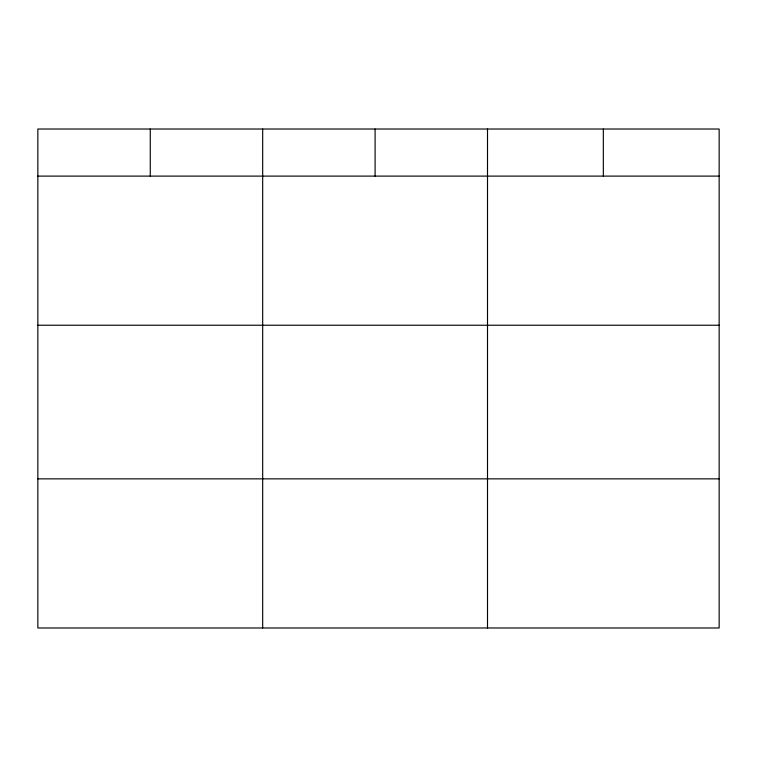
<?xml version="1.0" encoding="UTF-8"?>
<svg xmlns="http://www.w3.org/2000/svg" width="757" height="757" viewBox="0 0 757 757"><rect width="100%" height="100%" fill="white"/><g stroke="black" fill="none" stroke-linecap="round" stroke-linejoin="round"><path stroke-width="1.14" d="M719.15 325.226L719.15 129.021L37.85 129.021L37.85 627.979L719.15 627.979L719.15 325.226L37.85 325.226M37.85 176.107L719.15 176.107M37.85 478.859L719.15 478.859M603.329 129.021L603.329 176.107M487.508 129.021L487.508 627.979M375.094 129.021L375.094 176.107M262.679 129.021L262.679 627.979M150.265 129.021L150.265 176.107"/></g></svg>
